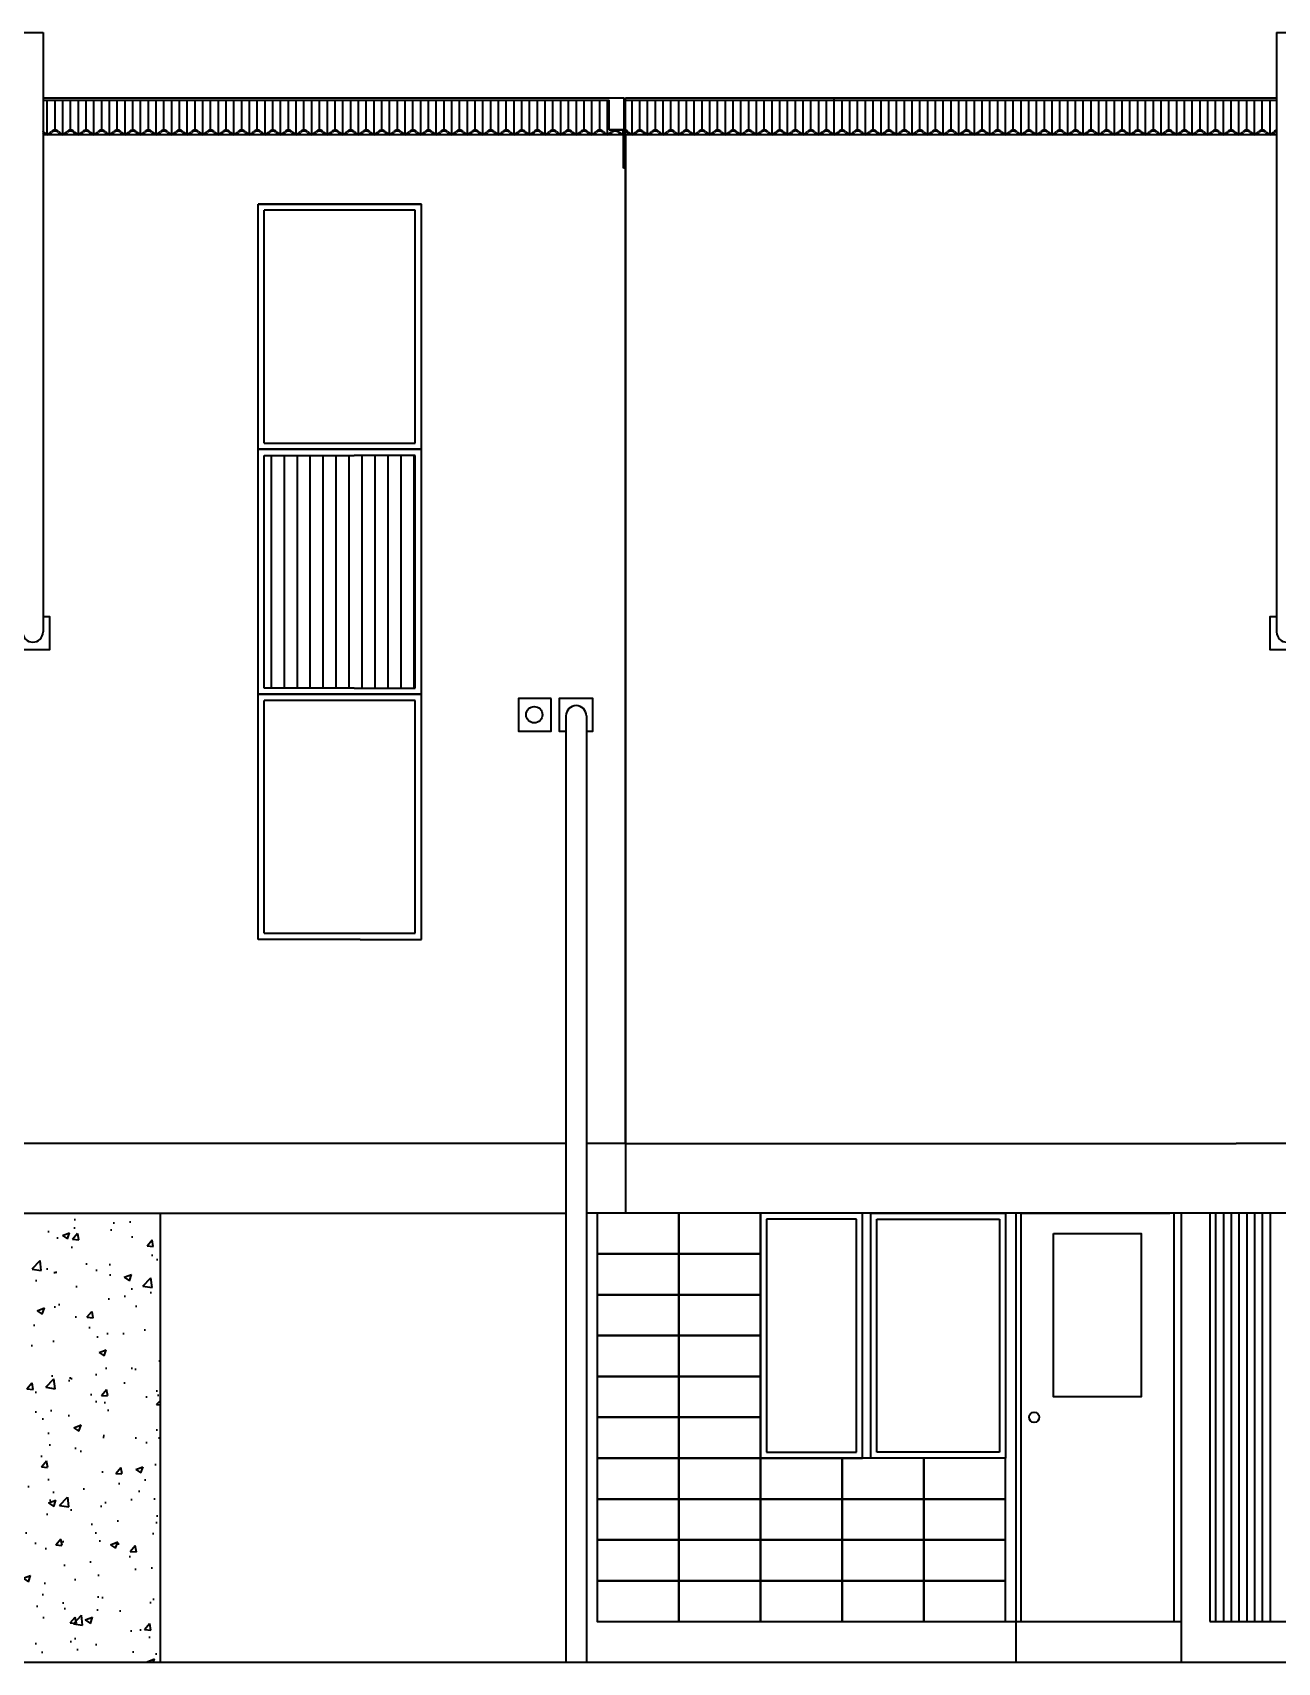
# Model space of a CAD drawing. Header units: inches. Extents: x -12916 to -2478, y -355 to 4961.
# Drawn here: x -5040 to -4431, y -74 to 724 of the extents above; entities that cross this region are included whole.
import ezdxf

# ---------------------------------------------------------------- set-up
doc = ezdxf.new("R2010")
doc.units = ezdxf.units.IN
doc.header["$MEASUREMENT"] = 0
doc.layers.add('A-ELEV-MBE1', color=7, linetype='Continuous', lineweight=35)

msp = doc.modelspace()

# ---------------------------------------------------------------- hatches: boundary and pattern name
at = {"layer": 'A-ELEV-MBE1'}
h = msp.add_hatch(dxfattribs=at)
h.set_pattern_fill('ANSI31', color=256, scale=2, angle=405, style=0)
h.set_pattern_definition([(90, (-6891.68, -5252.453), (-6.35, 4e-15), [])])
h.paths.add_polyline_path([(-4926.722, 402.675), (-4882.722, 402.675), (-4852.722, 402.675), (-4852.722, 516.675), (-4882.681, 516.675), (-4926.722, 516.675)])
h = msp.add_hatch(dxfattribs=at)
h.set_pattern_fill('AR-CONC', color=256, scale=0.2, angle=360, style=0)
h.set_pattern_definition([(50, (-7504.68, -5251.453), (36.43693, -3.18782), [3.81, -41.91]), (355, (-7504.68, -5251.453), (-7.04857, 38.21133), [3.048, -33.528]), (100.451, (-7501.643, -5251.72), (29.3885, 35.02334), [3.238, -35.618]), (46.1842, (-7504.68, -5241.293), (54.2158, -8.40847), [5.715, -62.865]), (96.6356, (-7500.16, -5241.994), (47.48085, 49.4851), [4.857, -53.427]), (351.184, (-7504.68, -5241.293), (47.4809, 49.485), [4.572, -50.292]), (21, (-7499.6, -5243.833), (30.32298, -20.4531), [3.81, -41.91]), (326, (-7499.6, -5243.833), (12.3604, 36.8376), [3.048, -33.528]), (71.4514, (-7497.073, -5245.537), (42.6833, 16.38457), [3.238, -35.618]), (37.5, (-7504.68, -5251.453), (0.61772, 16.911008), [0, -33.1216, 0, -34.036, 0, -33.655]), (7.5, (-7504.68, -5251.453), (13.36393, 20.036115), [0, -19.4056, 0, -32.3596, 0, -12.827]), (327.5, (-7516.008, -5251.453), (27.11812, -1.14575), [0, -12.7, 0, -39.624, 0, -52.578]), (317.5, (-7521.088, -5251.453), (29.62584, 5.0853), [0, -16.51, 0, -26.3144, 0, -37.338])])
h.paths.add_polyline_path([(-5077.722, -74.325), (-4977.722, -74.325), (-4977.722, 145.675), (-5072.722, 145.675), (-5077.722, 145.675)])

# ---------------------------------------------------------------- linework, layer by layer
for p, q in [((-5044.986, 723.675), (-5034.986, 723.675)), ((-5034.986, 723.675), (-5034.986, 430.207)), ((-4430.986, 723.675), (-4420.986, 723.675)), ((-4430.986, 723.675), (-4430.986, 430.207)), ((-5034.986, 691.675), (-4757.823, 691.675)), ((-5034.986, 690.618), (-4757.823, 690.618)), ((-5032.951, 674.175), (-5032.95, 690.618)), ((-5029.14, 675.984), (-5029.141, 690.618)), ((-5025.331, 674.176), (-5025.331, 690.618)), ((-5021.52, 675.985), (-5021.521, 690.618)), ((-5017.711, 674.175), (-5017.71, 690.618)), ((-5013.9, 675.984), (-5013.901, 690.618)), ((-5010.091, 674.176), (-5010.091, 690.618)), ((-5006.28, 675.985), (-5006.281, 690.618)), ((-5002.471, 674.175), (-5002.47, 690.618)), ((-4998.66, 675.984), (-4998.661, 690.618)), ((-4994.851, 674.167), (-4994.851, 690.618)), ((-4991.04, 675.976), (-4991.041, 690.618)), ((-4987.231, 674.166), (-4987.23, 690.618)), ((-4983.42, 675.975), (-4983.421, 690.618)), ((-4979.611, 674.175), (-4979.61, 690.618)), ((-4975.8, 675.984), (-4975.801, 690.618)), ((-4971.991, 674.167), (-4971.991, 690.618)), ((-4968.18, 675.976), (-4968.181, 690.618)), ((-4964.371, 674.175), (-4964.371, 690.618)), ((-4964.371, 674.166), (-4964.37, 687.635)), ((-4960.561, 675.984), (-4960.561, 690.618)), ((-4960.56, 675.975), (-4960.561, 688.888)), ((-4956.751, 674.174), (-4956.752, 688.888)), ((-4956.751, 674.166), (-4956.75, 690.618)), ((-4952.941, 675.983), (-4952.941, 690.618)), ((-4949.131, 674.173), (-4949.131, 690.618)), ((-4945.321, 675.982), (-4945.321, 690.618)), ((-4941.511, 674.174), (-4941.512, 690.618)), ((-4937.701, 675.983), (-4937.701, 690.618)), ((-4933.891, 674.173), (-4933.891, 690.618)), ((-4930.081, 675.982), (-4930.081, 690.618)), ((-4926.271, 674.18), (-4926.272, 690.618)), ((-4922.461, 675.979), (-4922.461, 690.618)), ((-4918.651, 674.179), (-4918.651, 690.618)), ((-4914.841, 675.978), (-4914.841, 690.618)), ((-4911.031, 674.18), (-4911.032, 690.618)), ((-4907.221, 675.979), (-4907.221, 690.618)), ((-4903.411, 674.179), (-4903.411, 690.618)), ((-4899.601, 675.978), (-4899.601, 690.618)), ((-4895.791, 674.171), (-4895.792, 690.618)), ((-4891.981, 675.971), (-4891.981, 690.618)), ((-4888.171, 674.17), (-4888.171, 690.618)), ((-4884.361, 675.97), (-4884.361, 690.618)), ((-4880.551, 674.179), (-4880.551, 690.618)), ((-4876.741, 675.978), (-4876.741, 690.618)), ((-4872.931, 674.171), (-4872.932, 690.618)), ((-4869.121, 675.971), (-4869.121, 690.618)), ((-4865.311, 674.17), (-4865.311, 690.618)), ((-4861.501, 675.97), (-4861.501, 690.618)), ((-4857.692, 674.179), (-4857.692, 687.642)), ((-4857.691, 674.17), (-4857.691, 690.618)), ((-4853.882, 675.978), (-4853.882, 690.618)), ((-4850.072, 674.178), (-4850.072, 690.618)), ((-4846.262, 675.977), (-4846.262, 690.618)), ((-4842.452, 674.177), (-4842.452, 690.618)), ((-4838.642, 675.976), (-4838.642, 690.618)), ((-4834.832, 674.178), (-4834.832, 690.618)), ((-4831.022, 675.977), (-4831.022, 690.618)), ((-4827.212, 674.177), (-4827.212, 690.618)), ((-4823.402, 675.976), (-4823.402, 690.618)), ((-4819.592, 674.178), (-4819.592, 690.618)), ((-4815.782, 675.978), (-4815.782, 690.618)), ((-4811.972, 674.177), (-4811.972, 690.618)), ((-4808.162, 675.976), (-4808.162, 690.618)), ((-4804.352, 674.178), (-4804.352, 690.618)), ((-4800.542, 675.978), (-4800.542, 690.618)), ((-4796.732, 674.177), (-4796.732, 690.618)), ((-4792.922, 675.977), (-4792.922, 690.618)), ((-4789.112, 674.17), (-4789.112, 690.618)), ((-4785.302, 675.969), (-4785.302, 690.618)), ((-4781.492, 674.169), (-4781.492, 690.618)), ((-4777.682, 675.968), (-4777.682, 690.618)), ((-4773.872, 674.177), (-4773.872, 690.618)), ((-4770.062, 675.977), (-4770.062, 690.618)), ((-4766.252, 674.17), (-4766.252, 690.618)), ((-4762.442, 675.969), (-4762.442, 690.618)), ((-4758.632, 674.17), (-4758.632, 690.618)), ((-4757.823, 691.675), (-4750.472, 691.675)), ((-4757.823, 675.986), (-4757.823, 690.618)), ((-4750.472, 657.236), (-4750.472, 691.675)), ((-4749.722, 691.69), (-4647.55, 691.69)), ((-4749.722, 179.675), (-4749.722, 691.69)), ((-4749.722, 690.633), (-4655.17, 690.633)), ((-4746.609, 674.195), (-4746.609, 690.633)), ((-4742.799, 675.994), (-4742.799, 690.633)), ((-4738.989, 674.194), (-4738.989, 690.633)), ((-4735.179, 675.993), (-4735.179, 690.633)), ((-4731.369, 674.186), (-4731.369, 690.633)), ((-4727.559, 675.986), (-4727.559, 690.633)), ((-4723.749, 674.185), (-4723.749, 690.633)), ((-4719.939, 675.985), (-4719.939, 690.633)), ((-4716.129, 674.194), (-4716.129, 690.633)), ((-4712.319, 675.993), (-4712.319, 690.633)), ((-4708.509, 674.186), (-4708.509, 690.633)), ((-4704.699, 675.986), (-4704.699, 690.633)), ((-4700.889, 674.185), (-4700.889, 690.633)), ((-4697.079, 675.985), (-4697.079, 690.633)), ((-4693.27, 674.194), (-4693.27, 687.658)), ((-4693.269, 674.185), (-4693.269, 690.633)), ((-4689.46, 675.994), (-4689.46, 690.633)), ((-4685.65, 674.193), (-4685.65, 690.633)), ((-4681.84, 675.993), (-4681.84, 690.633)), ((-4678.03, 674.192), (-4678.03, 690.633)), ((-4674.22, 675.992), (-4674.22, 690.633)), ((-4670.41, 674.193), (-4670.41, 690.633)), ((-4666.6, 675.993), (-4666.6, 690.633)), ((-4664.825, 691.685), (-4430.986, 691.685)), ((-4664.825, 690.628), (-4430.986, 690.628)), ((-4662.79, 674.192), (-4662.79, 690.633)), ((-4658.98, 675.992), (-4658.98, 690.633)), ((-4655.17, 690.633), (-4647.55, 690.633)), ((-4655.17, 674.193), (-4655.17, 690.633)), ((-4651.36, 675.993), (-4651.36, 690.633)), ((-4647.55, 673.69), (-4647.55, 691.69)), ((-4647.55, 674.185), (-4647.549, 690.628)), ((-4643.739, 675.994), (-4643.739, 690.628)), ((-4639.93, 674.186), (-4639.93, 690.628)), ((-4636.119, 675.995), (-4636.119, 690.628)), ((-4632.31, 674.185), (-4632.309, 690.628)), ((-4628.499, 675.994), (-4628.499, 690.628)), ((-4624.69, 674.177), (-4624.69, 690.628)), ((-4620.879, 675.987), (-4620.879, 690.628)), ((-4617.07, 674.176), (-4617.069, 690.628)), ((-4613.259, 675.986), (-4613.259, 690.628)), ((-4609.45, 674.185), (-4609.449, 690.628)), ((-4605.639, 675.994), (-4605.639, 690.628)), ((-4601.83, 674.178), (-4601.83, 690.628)), ((-4598.019, 675.987), (-4598.019, 690.628)), ((-4594.21, 674.185), (-4594.21, 690.628)), ((-4594.21, 674.176), (-4594.209, 687.645)), ((-4590.4, 675.995), (-4590.4, 690.628)), ((-4590.399, 675.986), (-4590.399, 688.898)), ((-4586.59, 674.176), (-4586.589, 690.628)), ((-4586.59, 674.184), (-4586.59, 688.898)), ((-4582.78, 675.994), (-4582.78, 690.628)), ((-4578.97, 674.183), (-4578.97, 690.628)), ((-4575.16, 675.992), (-4575.16, 690.628)), ((-4571.35, 674.184), (-4571.35, 690.628)), ((-4567.54, 675.994), (-4567.54, 690.628)), ((-4563.73, 674.183), (-4563.73, 690.628)), ((-4559.92, 675.993), (-4559.92, 690.628)), ((-4556.11, 674.19), (-4556.11, 690.628)), ((-4552.3, 675.989), (-4552.3, 690.628)), ((-4548.49, 674.189), (-4548.49, 690.628)), ((-4544.68, 675.988), (-4544.68, 690.628)), ((-4540.87, 674.19), (-4540.87, 690.628)), ((-4537.06, 675.989), (-4537.06, 690.628)), ((-4533.25, 674.189), (-4533.25, 690.628)), ((-4529.44, 675.988), (-4529.44, 690.628)), ((-4525.63, 674.181), (-4525.63, 690.628)), ((-4521.82, 675.981), (-4521.82, 690.628)), ((-4518.01, 674.18), (-4518.01, 690.628)), ((-4514.2, 675.98), (-4514.2, 690.628)), ((-4510.39, 674.189), (-4510.39, 690.628)), ((-4506.58, 675.988), (-4506.58, 690.628)), ((-4502.77, 674.181), (-4502.77, 690.628)), ((-4498.96, 675.981), (-4498.96, 690.628)), ((-4495.15, 674.18), (-4495.15, 690.628)), ((-4491.34, 675.98), (-4491.34, 690.628)), ((-4487.531, 674.189), (-4487.531, 687.653)), ((-4487.53, 674.18), (-4487.53, 690.628)), ((-4483.721, 675.989), (-4483.721, 690.628)), ((-4479.911, 674.188), (-4479.911, 690.628)), ((-4476.101, 675.988), (-4476.101, 690.628)), ((-4472.291, 674.187), (-4472.291, 690.628)), ((-4468.481, 675.987), (-4468.481, 690.628)), ((-4464.671, 674.188), (-4464.671, 690.628)), ((-4460.861, 675.988), (-4460.861, 690.628)), ((-4457.051, 674.187), (-4457.051, 690.628)), ((-4453.241, 675.987), (-4453.241, 690.628)), ((-4449.431, 674.188), (-4449.431, 690.628)), ((-4445.621, 675.988), (-4445.621, 690.628)), ((-4441.811, 673.687), (-4441.811, 690.628)), ((-4438, 675.985), (-4438.001, 690.628)), ((-4434.191, 674.174), (-4434.19, 690.628)), ((-4749.722, 673.675), (-5034.986, 673.675)), ((-4749.722, 673.675), (-5034.986, 673.675)), ((-4750.722, 673.675), (-5034.986, 673.675)), ((-4750.722, 673.675), (-5034.986, 673.675)), ((-4757.823, 676.236), (-4750.472, 676.236)), ((-4757.823, 675.986), (-4750.722, 675.986)), ((-4751.012, 674.173), (-4751.012, 675.986)), ((-4750.722, 657.236), (-4750.722, 675.986)), ((-4647.55, 673.69), (-4749.722, 673.69)), ((-4647.55, 673.69), (-4749.722, 673.69)), ((-4647.55, 673.69), (-4749.722, 673.69)), ((-4749.722, 673.675), (-4749.722, 179.675)), ((-4441.811, 673.685), (-4664.825, 673.685)), ((-4441.811, 673.685), (-4664.825, 673.685)), ((-4441.811, 673.685), (-4664.825, 673.685)), ((-4441.811, 673.685), (-4664.825, 673.685)), ((-4596.115, 675.095), (-4596.502, 674.778)), ((-4584.685, 675.082), (-4584.298, 674.764)), ((-4430.986, 673.675), (-4450.722, 673.675)), ((-4430.986, 673.675), (-4450.722, 673.675)), ((-4430.986, 673.675), (-4450.722, 673.675)), ((-4430.986, 673.675), (-4450.722, 673.675)), ((-4750.472, 657.236), (-4750.722, 657.236)), ((-4929.722, 519.675), (-4929.722, 639.675)), ((-4879.722, 639.675), (-4929.722, 639.675)), ((-4929.722, 639.675), (-4879.722, 639.675)), ((-4879.722, 639.675), (-4849.722, 639.675)), ((-4849.722, 639.675), (-4879.722, 639.675)), ((-4849.722, 519.675), (-4849.722, 639.675)), ((-4852.722, 636.675), (-4926.722, 636.675)), ((-4926.722, 522.675), (-4926.722, 636.675)), ((-4852.722, 522.675), (-4852.722, 636.675)), ((-4929.722, 516.611), (-4929.722, 619.675)), ((-4879.722, 519.675), (-4929.722, 519.675)), ((-4879.722, 519.675), (-4929.722, 519.675)), ((-4929.681, 519.675), (-4879.681, 519.675)), ((-4926.722, 522.675), (-4852.722, 522.675)), ((-4926.722, 522.675), (-4852.722, 522.675)), ((-4879.722, 519.675), (-4849.722, 519.675)), ((-4879.722, 519.675), (-4849.722, 519.675)), ((-4849.722, 519.675), (-4879.681, 519.675)), ((-4849.722, 394.675), (-4849.722, 519.675)), ((-4929.722, 394.675), (-4929.722, 516.611)), ((-4926.722, 402.675), (-4926.722, 516.675)), ((-4926.722, 516.675), (-4882.681, 516.675)), ((-4852.722, 516.675), (-4882.681, 516.675)), ((-4852.722, 402.675), (-4852.722, 516.675)), ((-4929.722, 399.675), (-4879.722, 399.675)), ((-4879.722, 399.675), (-4929.722, 399.675)), ((-4882.722, 402.675), (-4926.722, 402.675)), ((-4882.722, 402.675), (-4852.722, 402.675)), ((-4849.722, 399.675), (-4879.722, 399.675)), ((-4879.722, 399.675), (-4849.722, 399.675)), ((-4929.722, 279.675), (-4929.722, 394.675)), ((-4926.722, 282.675), (-4926.722, 396.675)), ((-4852.722, 396.675), (-4926.722, 396.675)), ((-4852.722, 282.675), (-4852.722, 396.675)), ((-4849.722, 279.675), (-4849.722, 394.675)), ((-4778.957, 389.143), (-4778.957, -74.325)), ((-4768.957, 389.143), (-4768.957, -74.325)), ((-4879.722, 279.675), (-4929.722, 279.675)), ((-4926.722, 282.675), (-4852.722, 282.675)), ((-4879.722, 279.675), (-4849.722, 279.675)), ((-4749.722, 179.675), (-4749.722, 145.675)), ((-4749.722, 179.675), (-4450.722, 179.675)), ((-4977.722, 145.675), (-4977.722, -74.325)), ((-4977.722, 145.675), (-4778.957, 145.675)), ((-4473.722, 145.675), (-4768.957, 145.675)), ((-4763.722, 145.675), (-4763.722, -54.325)), ((-4683.722, 145.675), (-4683.722, 25.675)), ((-4633.722, 145.675), (-4683.722, 145.675)), ((-4633.722, 25.675), (-4633.722, 145.675)), ((-4629.722, 25.675), (-4629.722, 145.675)), ((-4629.722, 145.675), (-4563.722, 145.675)), ((-4563.722, 145.675), (-4563.722, 25.675)), ((-4558.722, 145.675), (-4558.722, -74.325)), ((-4556.222, 145.675), (-4556.222, -54.325)), ((-4555.622, 145.675), (-4483.222, 145.675)), ((-4481.222, -54.325), (-4481.222, 145.675)), ((-4477.722, 145.675), (-4477.722, -54.325)), ((-4477.722, 145.675), (-4477.722, -74.325)), ((-4192.957, 145.675), (-4476.722, 145.675)), ((-4164.957, 145.675), (-4476.722, 145.675)), ((-4463.722, 145.675), (-4463.722, -54.325)), ((-4460.68, -54.325), (-4460.68, 145.675)), ((-4456.87, -54.325), (-4456.87, 145.675)), ((-4453.06, -54.325), (-4453.06, 145.675)), ((-4449.249, -54.325), (-4449.249, 145.675)), ((-4445.439, -54.325), (-4445.439, 145.675)), ((-4441.629, -54.325), (-4441.629, 145.675)), ((-4437.819, -54.325), (-4437.819, 145.675)), ((-4434.008, -54.325), (-4434.008, 145.675)), ((-4680.722, 142.675), (-4680.722, 28.675)), ((-4636.722, 142.675), (-4680.722, 142.675)), ((-4636.722, 28.675), (-4636.722, 142.675)), ((-4626.722, 28.675), (-4626.722, 142.675)), ((-4626.722, 142.675), (-4566.722, 142.675)), ((-4566.722, 142.675), (-4566.722, 28.675)), ((-4683.722, 25.675), (-4633.722, 25.675)), ((-4680.722, 28.675), (-4636.722, 28.675)), ((-4624.722, 25.675), (-4633.722, 25.675)), ((-4563.722, 25.675), (-4629.722, 25.675)), ((-4566.722, 28.675), (-4626.722, 28.675)), ((-4763.722, -54.325), (-4477.722, -54.325)), ((-4557.622, -54.325), (-4482.622, -54.325)), ((-4463.722, -54.325), (-4263.722, -54.325)), ((-3672.576, -74.325), (-6340.031, -74.325)), ((-3672.576, -74.325), (-6340.031, -74.325))]:
    msp.add_line(p, q, dxfattribs=at)
for points in [[(-5044.986, 437.675), (-5048.222, 437.675), (-5048.222, 421.675), (-5031.722, 421.675), (-5031.722, 437.675), (-5034.986, 437.675)], [(-4430.986, 437.675), (-4434.222, 437.675), (-4434.222, 421.675), (-4417.722, 421.675), (-4417.722, 437.675), (-4420.986, 437.675)], [(-4768.957, 381.675), (-4765.722, 381.675), (-4765.722, 397.675), (-4782.222, 397.675), (-4782.222, 381.675), (-4778.957, 381.675)], [(-4778.957, 179.675), (-5064.722, 179.675)], [(-4749.722, 179.675), (-4768.957, 179.675)], [(-4164.957, 179.675), (-4450.722, 179.675)], [(-5077.722, 145.675), (-4977.722, 145.675)]]:
    msp.add_lwpolyline(points, dxfattribs=at)
for points in [[(-4786.222, 397.675), (-4802.222, 397.675), (-4802.222, 381.675), (-4786.222, 381.675)], [(-4723.722, 145.675), (-4763.722, 145.675), (-4763.722, 125.675), (-4723.722, 125.675)], [(-4683.722, 145.675), (-4723.722, 145.675), (-4723.722, 125.675), (-4683.722, 125.675)], [(-4540.222, 135.675), (-4497.222, 135.675), (-4497.222, 55.675), (-4540.222, 55.675)], [(-4723.722, 125.675), (-4763.722, 125.675), (-4763.722, 105.675), (-4723.722, 105.675)], [(-4683.722, 125.675), (-4723.722, 125.675), (-4723.722, 105.675), (-4683.722, 105.675)], [(-4723.722, 105.675), (-4763.722, 105.675), (-4763.722, 85.675), (-4723.722, 85.675)], [(-4683.722, 105.675), (-4723.722, 105.675), (-4723.722, 85.675), (-4683.722, 85.675)], [(-4723.722, 85.675), (-4763.722, 85.675), (-4763.722, 65.675), (-4723.722, 65.675)], [(-4683.722, 85.675), (-4723.722, 85.675), (-4723.722, 65.675), (-4683.722, 65.675)], [(-4723.722, 65.675), (-4763.722, 65.675), (-4763.722, 45.675), (-4723.722, 45.675)], [(-4683.722, 65.675), (-4723.722, 65.675), (-4723.722, 45.675), (-4683.722, 45.675)], [(-4723.722, 45.675), (-4763.722, 45.675), (-4763.722, 25.675), (-4723.722, 25.675)], [(-4683.722, 45.675), (-4723.722, 45.675), (-4723.722, 25.675), (-4683.722, 25.675)], [(-4723.722, 25.675), (-4763.722, 25.675), (-4763.722, 5.675), (-4723.722, 5.675)], [(-4683.722, 25.675), (-4723.722, 25.675), (-4723.722, 5.675), (-4683.722, 5.675)], [(-4643.722, 25.675), (-4683.722, 25.675), (-4683.722, 5.675), (-4643.722, 5.675)], [(-4603.722, 25.675), (-4643.722, 25.675), (-4643.722, 5.675), (-4603.722, 5.675)], [(-4563.722, 25.675), (-4603.722, 25.675), (-4603.722, 5.675), (-4563.722, 5.675)], [(-4723.722, 5.675), (-4763.722, 5.675), (-4763.722, -14.325), (-4723.722, -14.325)], [(-4683.722, 5.675), (-4723.722, 5.675), (-4723.722, -14.325), (-4683.722, -14.325)], [(-4643.722, 5.675), (-4683.722, 5.675), (-4683.722, -14.325), (-4643.722, -14.325)], [(-4603.722, 5.675), (-4643.722, 5.675), (-4643.722, -14.325), (-4603.722, -14.325)], [(-4563.722, 5.675), (-4603.722, 5.675), (-4603.722, -14.325), (-4563.722, -14.325)], [(-4723.722, -14.325), (-4763.722, -14.325), (-4763.722, -34.325), (-4723.722, -34.325)], [(-4683.722, -14.325), (-4723.722, -14.325), (-4723.722, -34.325), (-4683.722, -34.325)], [(-4643.722, -14.325), (-4683.722, -14.325), (-4683.722, -34.325), (-4643.722, -34.325)], [(-4603.722, -14.325), (-4643.722, -14.325), (-4643.722, -34.325), (-4603.722, -34.325)], [(-4563.722, -14.325), (-4603.722, -14.325), (-4603.722, -34.325), (-4563.722, -34.325)], [(-4723.722, -34.325), (-4763.722, -34.325), (-4763.722, -54.325), (-4723.722, -54.325)], [(-4683.722, -34.325), (-4723.722, -34.325), (-4723.722, -54.325), (-4683.722, -54.325)], [(-4643.722, -34.325), (-4683.722, -34.325), (-4683.722, -54.325), (-4643.722, -54.325)], [(-4603.722, -34.325), (-4643.722, -34.325), (-4643.722, -54.325), (-4603.722, -54.325)], [(-4563.722, -34.325), (-4603.722, -34.325), (-4603.722, -54.325), (-4563.722, -54.325)]]:
    msp.add_lwpolyline(points, close=True, dxfattribs=at)
msp.add_circle((-4794.472, 389.675), 4, dxfattribs=at)
at = {"layer": 'A-ELEV-MBE1', "ltscale": 0.8}
msp.add_circle((-4549.722, 45.675), 2.5, dxfattribs=at)
at = {"layer": 'A-ELEV-MBE1'}
for centre, radius, start, end in [((-5032.95, 676.648), 2.966, 219.416193, 320.568066), ((-5036.761, 673.516), 2.466, 39.416193, 43.987588), ((-5032.95, 676.648), 2.466, 219.416193, 320.568066), ((-5029.141, 673.515), 2.466, 39.416193, 140.568066), ((-5029.141, 673.515), 1.966, 39.416193, 140.568066), ((-5025.33, 676.647), 2.966, 219.416193, 320.568066), ((-5025.33, 676.647), 2.466, 219.416193, 320.568066), ((-5021.521, 673.514), 2.466, 39.416193, 140.568066), ((-5021.521, 673.514), 1.966, 39.416193, 140.568066), ((-5017.71, 676.646), 2.966, 219.416193, 320.568066), ((-5017.71, 676.646), 2.466, 219.416193, 320.568066), ((-5013.901, 673.513), 2.466, 39.416193, 140.568066), ((-5013.901, 673.513), 1.966, 39.416193, 140.568066), ((-5010.09, 676.645), 2.966, 219.416193, 320.568066), ((-5010.09, 676.645), 2.466, 219.416193, 320.568066), ((-5006.281, 673.512), 2.466, 39.416193, 140.568066), ((-5006.281, 673.512), 1.966, 39.416193, 140.568066), ((-5002.47, 676.644), 2.966, 219.416193, 320.568066), ((-5002.47, 676.644), 2.466, 219.416193, 320.568066), ((-4998.661, 673.511), 2.466, 39.416193, 140.568066), ((-4998.661, 673.511), 1.966, 39.416193, 140.568066), ((-4994.85, 676.643), 2.966, 219.416193, 320.568066), ((-4994.85, 676.643), 2.466, 219.416193, 320.568066), ((-4991.041, 673.51), 2.466, 39.416193, 140.568066), ((-4991.041, 673.51), 1.966, 39.416193, 140.568066), ((-4987.23, 676.642), 2.966, 219.416193, 320.568066), ((-4987.23, 676.642), 2.466, 219.416193, 320.568066), ((-4983.421, 673.509), 2.466, 39.416193, 140.568066), ((-4983.421, 673.509), 1.966, 39.416193, 140.568066), ((-4979.61, 676.641), 2.966, 219.416193, 320.568066), ((-4979.61, 676.641), 2.466, 219.416193, 320.568066), ((-4975.801, 673.508), 2.466, 39.416193, 140.568066), ((-4975.801, 673.508), 1.966, 39.416193, 140.568066), ((-4971.99, 676.64), 2.966, 219.416193, 320.568066), ((-4971.99, 676.64), 2.466, 219.416193, 320.568066), ((-4968.181, 673.507), 2.466, 39.416193, 140.568066), ((-4968.181, 673.507), 1.966, 39.416193, 140.568066), ((-4964.371, 676.651), 2.966, 219.416193, 320.568066), ((-4964.37, 676.639), 2.966, 219.416193, 320.568066), ((-4964.371, 676.651), 2.466, 219.416193, 320.568066), ((-4964.37, 676.639), 2.466, 219.416193, 320.568066), ((-4960.562, 673.518), 2.466, 39.416193, 140.568066), ((-4960.561, 673.506), 2.466, 39.416193, 140.568066), ((-4960.562, 673.518), 1.966, 39.416193, 140.568066), ((-4960.561, 673.506), 1.966, 39.416193, 140.568066), ((-4956.751, 676.65), 2.966, 219.416193, 320.568066), ((-4956.75, 676.638), 2.966, 219.416193, 320.568066), ((-4956.751, 676.65), 2.466, 219.416193, 320.568066), ((-4956.75, 676.638), 2.466, 219.416193, 320.568066), ((-4952.942, 673.517), 2.466, 39.416193, 140.568066), ((-4952.942, 673.517), 1.966, 39.416193, 140.568066), ((-4949.131, 676.649), 2.966, 219.416193, 320.568066), ((-4949.131, 676.649), 2.466, 219.416193, 320.568066), ((-4945.322, 673.516), 2.466, 39.416193, 140.568066), ((-4945.322, 673.516), 1.966, 39.416193, 140.568066), ((-4941.511, 676.648), 2.966, 219.416193, 320.568066), ((-4941.511, 676.648), 2.466, 219.416193, 320.568066), ((-4937.702, 673.515), 2.466, 39.416193, 140.568066), ((-4937.702, 673.515), 1.966, 39.416193, 140.568066), ((-4933.891, 676.647), 2.966, 219.416193, 320.568066), ((-4933.891, 676.647), 2.466, 219.416193, 320.568066), ((-4930.082, 673.514), 2.466, 39.416193, 140.568066), ((-4930.082, 673.514), 1.966, 39.416193, 140.568066), ((-4926.271, 676.646), 2.966, 219.416193, 320.568066), ((-4926.271, 676.646), 2.466, 219.416193, 320.568066), ((-4922.462, 673.513), 2.466, 39.416193, 140.568066), ((-4922.462, 673.513), 1.966, 39.416193, 140.568066), ((-4918.651, 676.645), 2.966, 219.416193, 320.568066), ((-4918.651, 676.645), 2.466, 219.416193, 320.568066), ((-4914.842, 673.512), 2.466, 39.416193, 140.568066), ((-4914.842, 673.512), 1.966, 39.416193, 140.568066), ((-4911.031, 676.644), 2.966, 219.416193, 320.568066), ((-4911.031, 676.644), 2.466, 219.416193, 320.568066), ((-4907.222, 673.511), 2.466, 39.416193, 140.568066), ((-4907.222, 673.511), 1.966, 39.416193, 140.568066), ((-4903.411, 676.643), 2.966, 219.416193, 320.568066), ((-4903.411, 676.643), 2.466, 219.416193, 320.568066), ((-4899.602, 673.51), 2.466, 39.416193, 140.568066), ((-4899.602, 673.51), 1.966, 39.416193, 140.568066), ((-4895.791, 676.642), 2.966, 219.416193, 320.568066), ((-4895.791, 676.642), 2.466, 219.416193, 320.568066), ((-4891.982, 673.509), 2.466, 39.416193, 140.568066), ((-4891.982, 673.509), 1.966, 39.416193, 140.568066), ((-4888.171, 676.64), 2.966, 219.416193, 320.568066), ((-4888.171, 676.64), 2.466, 219.416193, 320.568066), ((-4884.362, 673.508), 2.466, 39.416193, 140.568066), ((-4884.362, 673.508), 1.966, 39.416193, 140.568066), ((-4880.551, 676.639), 2.966, 219.416193, 320.568066), ((-4880.551, 676.639), 2.466, 219.416193, 320.568066), ((-4876.742, 673.507), 2.466, 39.416193, 140.568066), ((-4876.742, 673.507), 1.966, 39.416193, 140.568066), ((-4872.931, 676.638), 2.966, 219.416193, 320.568066), ((-4872.931, 676.638), 2.466, 219.416193, 320.568066), ((-4869.122, 673.506), 2.466, 39.416193, 140.568066), ((-4869.122, 673.506), 1.966, 39.416193, 140.568066), ((-4865.311, 676.637), 2.966, 219.416193, 320.568066), ((-4865.311, 676.637), 2.466, 219.416193, 320.568066), ((-4861.502, 673.505), 2.466, 39.416193, 140.568066), ((-4861.502, 673.505), 1.966, 39.416193, 140.568066), ((-4857.692, 676.649), 2.966, 219.416193, 320.568066), ((-4857.691, 676.636), 2.966, 219.416193, 320.568066), ((-4857.692, 676.649), 2.466, 219.416193, 320.568066), ((-4857.691, 676.636), 2.466, 219.416193, 320.568066), ((-4853.882, 673.517), 2.466, 39.416193, 140.568066), ((-4853.882, 673.517), 1.966, 39.416193, 140.568066), ((-4850.072, 676.648), 2.966, 219.416193, 320.568066), ((-4850.072, 676.648), 2.466, 219.416193, 320.568066), ((-4846.262, 673.516), 2.466, 39.416193, 140.568066), ((-4846.262, 673.516), 1.966, 39.416193, 140.568066), ((-4842.452, 676.647), 2.966, 219.416193, 320.568066), ((-4842.452, 676.647), 2.466, 219.416193, 320.568066), ((-4838.642, 673.515), 2.466, 39.416193, 140.568066), ((-4838.642, 673.515), 1.966, 39.416193, 140.568066), ((-4834.832, 676.646), 2.966, 219.416193, 320.568066), ((-4834.832, 676.646), 2.466, 219.416193, 320.568066), ((-4831.022, 673.513), 2.466, 39.416193, 140.568066), ((-4831.022, 673.513), 1.966, 39.416193, 140.568066), ((-4827.212, 676.645), 2.966, 219.416193, 320.568066), ((-4827.212, 676.645), 2.466, 219.416193, 320.568066), ((-4823.402, 673.512), 2.466, 39.416193, 140.568066), ((-4823.402, 673.512), 1.966, 39.416193, 140.568066), ((-4819.592, 676.644), 2.966, 219.416193, 320.568066), ((-4819.592, 676.644), 2.466, 219.416193, 320.568066), ((-4815.782, 673.511), 2.466, 39.416193, 140.568066), ((-4815.782, 673.511), 1.966, 39.416193, 140.568066), ((-4811.972, 676.643), 2.966, 219.416193, 320.568066), ((-4811.972, 676.643), 2.466, 219.416193, 320.568066), ((-4808.162, 673.51), 2.466, 39.416193, 140.568066), ((-4808.162, 673.51), 1.966, 39.416193, 140.568066), ((-4804.352, 676.642), 2.966, 219.416193, 320.568066), ((-4804.352, 676.642), 2.466, 219.416193, 320.568066), ((-4800.542, 673.509), 2.466, 39.416193, 140.568066), ((-4800.542, 673.509), 1.966, 39.416193, 140.568066), ((-4796.732, 676.641), 2.966, 219.416193, 320.568066), ((-4796.732, 676.641), 2.466, 219.416193, 320.568066), ((-4792.922, 673.508), 2.466, 39.416193, 140.568066), ((-4792.922, 673.508), 1.966, 39.416193, 140.568066), ((-4789.112, 676.64), 2.966, 219.416193, 320.568066), ((-4789.112, 676.64), 2.466, 219.416193, 320.568066), ((-4785.302, 673.507), 2.466, 39.416193, 140.568066), ((-4785.302, 673.507), 1.966, 39.416193, 140.568066), ((-4781.492, 676.639), 2.966, 219.416193, 320.568066), ((-4781.492, 676.639), 2.466, 219.416193, 320.568066), ((-4777.682, 673.506), 2.466, 39.416193, 140.568066), ((-4777.682, 673.506), 1.966, 39.416193, 140.568066), ((-4773.872, 676.638), 2.966, 219.416193, 320.568066), ((-4773.872, 676.638), 2.466, 219.416193, 320.568066), ((-4770.062, 673.505), 2.466, 39.416193, 140.568066), ((-4770.062, 673.505), 1.966, 39.416193, 140.568066), ((-4766.252, 676.637), 2.966, 219.416193, 320.568066), ((-4766.252, 676.637), 2.466, 219.416193, 320.568066), ((-4762.442, 673.504), 2.466, 39.416193, 140.568066), ((-4762.442, 673.504), 1.966, 39.416193, 140.568066), ((-4758.632, 676.636), 2.966, 219.416193, 320.568066), ((-4758.632, 676.636), 2.466, 219.416193, 320.568066), ((-4754.822, 673.503), 2.466, 39.416193, 140.568066), ((-4754.822, 673.503), 1.966, 39.416193, 140.568066), ((-4751.012, 676.635), 2.966, 219.416193, 275.611143), ((-4751.012, 676.635), 2.466, 219.416193, 276.753632), ((-4750.419, 673.527), 2.466, 39.416193, 73.571669), ((-4750.419, 673.527), 1.966, 39.416193, 69.222619), ((-4746.609, 676.659), 2.966, 219.416193, 320.568066), ((-4746.609, 676.659), 2.466, 219.416193, 320.568066), ((-4742.799, 673.526), 2.466, 39.416193, 140.568066), ((-4742.799, 673.526), 1.966, 39.416193, 140.568066), ((-4738.989, 676.658), 2.966, 219.416193, 320.568066), ((-4738.989, 676.658), 2.466, 219.416193, 320.568066), ((-4735.179, 673.525), 2.466, 39.416193, 140.568066), ((-4735.179, 673.525), 1.966, 39.416193, 140.568066), ((-4731.369, 676.657), 2.966, 219.416193, 320.568066), ((-4731.369, 676.657), 2.466, 219.416193, 320.568066), ((-4727.559, 673.524), 2.466, 39.416193, 140.568066), ((-4727.559, 673.524), 1.966, 39.416193, 140.568066), ((-4723.749, 676.656), 2.966, 219.416193, 320.568066), ((-4723.749, 676.656), 2.466, 219.416193, 320.568066), ((-4719.939, 673.523), 2.466, 39.416193, 140.568066), ((-4719.939, 673.523), 1.966, 39.416193, 140.568066), ((-4716.129, 676.655), 2.966, 219.416193, 320.568066), ((-4716.129, 676.655), 2.466, 219.416193, 320.568066), ((-4712.319, 673.522), 2.466, 39.416193, 140.568066), ((-4712.319, 673.522), 1.966, 39.416193, 140.568066), ((-4708.509, 676.654), 2.966, 219.416193, 320.568066), ((-4708.509, 676.654), 2.466, 219.416193, 320.568066), ((-4704.699, 673.521), 2.466, 39.416193, 140.568066), ((-4704.699, 673.521), 1.966, 39.416193, 140.568066), ((-4700.889, 676.653), 2.966, 219.416193, 320.568066), ((-4700.889, 676.653), 2.466, 219.416193, 320.568066), ((-4697.079, 673.52), 2.466, 39.416193, 140.568066), ((-4697.079, 673.52), 1.966, 39.416193, 140.568066), ((-4693.27, 676.665), 2.966, 219.416193, 320.568066), ((-4693.269, 676.652), 2.966, 219.416193, 320.568066), ((-4693.27, 676.665), 2.466, 219.416193, 320.568066), ((-4693.269, 676.652), 2.466, 219.416193, 320.568066), ((-4689.46, 673.532), 2.466, 39.416193, 140.568066), ((-4689.46, 673.532), 1.966, 39.416193, 140.568066), ((-4685.65, 676.664), 2.966, 219.416193, 320.568066), ((-4685.65, 676.664), 2.466, 219.416193, 320.568066), ((-4681.84, 673.531), 2.466, 39.416193, 140.568066), ((-4681.84, 673.531), 1.966, 39.416193, 140.568066), ((-4678.03, 676.663), 2.966, 219.416193, 320.568066), ((-4678.03, 676.663), 2.466, 219.416193, 320.568066), ((-4674.22, 673.53), 2.466, 39.416193, 140.568066), ((-4674.22, 673.53), 1.966, 39.416193, 140.568066), ((-4670.41, 676.662), 2.966, 219.416193, 320.568066), ((-4670.41, 676.662), 2.466, 219.416193, 320.568066), ((-4666.6, 673.529), 2.466, 39.416193, 140.568066), ((-4666.6, 673.529), 1.966, 39.416193, 140.568066), ((-4662.79, 676.661), 2.966, 219.416193, 320.568066), ((-4662.79, 676.661), 2.466, 219.416193, 320.568066), ((-4658.98, 673.528), 2.466, 39.416193, 140.568066), ((-4658.98, 673.528), 1.966, 39.416193, 140.568066), ((-4655.17, 676.659), 2.966, 219.416193, 320.568066), ((-4655.17, 676.659), 2.466, 219.416193, 320.568066), ((-4655.169, 676.657), 2.466, 238.419708, 320.568066), ((-4655.169, 676.657), 2.966, 244.188363, 320.568066), ((-4651.36, 673.525), 2.466, 39.416193, 140.568066), ((-4651.36, 673.525), 1.966, 39.416193, 140.568066), ((-4647.549, 676.656), 2.966, 219.416193, 320.568066), ((-4647.549, 676.656), 2.466, 219.416193, 320.568066), ((-4643.74, 673.524), 2.466, 39.416193, 140.568066), ((-4643.74, 673.524), 1.966, 39.416193, 140.568066), ((-4639.929, 676.655), 2.966, 219.416193, 320.568066), ((-4639.929, 676.655), 2.466, 219.416193, 320.568066), ((-4636.12, 673.523), 2.466, 39.416193, 140.568066), ((-4636.12, 673.523), 1.966, 39.416193, 140.568066), ((-4632.309, 676.654), 2.966, 219.416193, 320.568066), ((-4632.309, 676.654), 2.466, 219.416193, 320.568066), ((-4628.5, 673.521), 2.466, 39.416193, 140.568066), ((-4628.5, 673.521), 1.966, 39.416193, 140.568066), ((-4624.689, 676.653), 2.966, 219.416193, 320.568066), ((-4624.689, 676.653), 2.466, 219.416193, 320.568066), ((-4620.88, 673.52), 2.466, 39.416193, 140.568066), ((-4620.88, 673.52), 1.966, 39.416193, 140.568066), ((-4617.069, 676.652), 2.966, 219.416193, 320.568066), ((-4617.069, 676.652), 2.466, 219.416193, 320.568066), ((-4613.26, 673.519), 2.466, 39.416193, 140.568066), ((-4613.26, 673.519), 1.966, 39.416193, 140.568066), ((-4609.449, 676.651), 2.966, 219.416193, 320.568066), ((-4609.449, 676.651), 2.466, 219.416193, 320.568066), ((-4605.64, 673.518), 2.466, 39.416193, 140.568066), ((-4605.64, 673.518), 1.966, 39.416193, 140.568066), ((-4601.829, 676.65), 2.966, 219.416193, 320.568066), ((-4601.829, 676.65), 2.466, 219.416193, 320.568066), ((-4598.02, 673.517), 2.466, 39.416193, 140.568066), ((-4598.02, 673.517), 1.966, 39.416193, 140.568066), ((-4594.21, 676.661), 2.966, 219.416193, 320.568066), ((-4594.209, 676.649), 2.966, 219.416193, 320.568066), ((-4594.21, 676.661), 2.466, 219.416193, 320.568066), ((-4594.209, 676.649), 2.466, 219.416193, 320.568066), ((-4590.4, 673.528), 2.466, 39.416193, 140.568066), ((-4590.4, 673.516), 2.466, 39.416193, 140.568066), ((-4590.4, 673.528), 1.966, 39.416193, 140.568066), ((-4590.4, 673.516), 1.966, 39.416193, 140.568066), ((-4586.59, 676.66), 2.966, 219.416193, 320.568066), ((-4586.589, 676.648), 2.966, 219.416193, 320.568066), ((-4586.59, 676.66), 2.466, 219.416193, 320.568066), ((-4586.589, 676.648), 2.466, 219.416193, 320.568066), ((-4582.78, 673.527), 2.466, 39.416193, 140.568066), ((-4582.78, 673.527), 1.966, 39.416193, 140.568066), ((-4578.97, 676.659), 2.966, 219.416193, 320.568066), ((-4578.97, 676.659), 2.466, 219.416193, 320.568066), ((-4575.16, 673.526), 2.466, 39.416193, 140.568066), ((-4575.16, 673.526), 1.966, 39.416193, 140.568066), ((-4571.35, 676.658), 2.966, 219.416193, 320.568066), ((-4571.35, 676.658), 2.466, 219.416193, 320.568066), ((-4567.54, 673.525), 2.466, 39.416193, 140.568066), ((-4567.54, 673.525), 1.966, 39.416193, 140.568066), ((-4563.73, 676.657), 2.966, 219.416193, 320.568066), ((-4563.73, 676.657), 2.466, 219.416193, 320.568066), ((-4559.92, 673.524), 2.466, 39.416193, 140.568066), ((-4559.92, 673.524), 1.966, 39.416193, 140.568066), ((-4556.11, 676.656), 2.966, 219.416193, 320.568066), ((-4556.11, 676.656), 2.466, 219.416193, 320.568066), ((-4552.3, 673.523), 2.466, 39.416193, 140.568066), ((-4552.3, 673.523), 1.966, 39.416193, 140.568066), ((-4548.49, 676.655), 2.966, 219.416193, 320.568066), ((-4548.49, 676.655), 2.466, 219.416193, 320.568066), ((-4544.68, 673.522), 2.466, 39.416193, 140.568066), ((-4544.68, 673.522), 1.966, 39.416193, 140.568066), ((-4540.87, 676.654), 2.966, 219.416193, 320.568066), ((-4540.87, 676.654), 2.466, 219.416193, 320.568066), ((-4537.06, 673.521), 2.466, 39.416193, 140.568066), ((-4537.06, 673.521), 1.966, 39.416193, 140.568066), ((-4533.25, 676.653), 2.966, 219.416193, 320.568066), ((-4533.25, 676.653), 2.466, 219.416193, 320.568066), ((-4529.44, 673.52), 2.466, 39.416193, 140.568066), ((-4529.44, 673.52), 1.966, 39.416193, 140.568066), ((-4525.63, 676.652), 2.966, 219.416193, 320.568066), ((-4525.63, 676.652), 2.466, 219.416193, 320.568066), ((-4521.82, 673.519), 2.466, 39.416193, 140.568066), ((-4521.82, 673.519), 1.966, 39.416193, 140.568066), ((-4518.01, 676.651), 2.966, 219.416193, 320.568066), ((-4518.01, 676.651), 2.466, 219.416193, 320.568066), ((-4514.2, 673.518), 2.466, 39.416193, 140.568066), ((-4514.2, 673.518), 1.966, 39.416193, 140.568066), ((-4510.39, 676.65), 2.966, 219.416193, 320.568066), ((-4510.39, 676.65), 2.466, 219.416193, 320.568066), ((-4506.58, 673.517), 2.466, 39.416193, 140.568066), ((-4506.58, 673.517), 1.966, 39.416193, 140.568066), ((-4502.77, 676.649), 2.966, 219.416193, 320.568066), ((-4502.77, 676.649), 2.466, 219.416193, 320.568066), ((-4498.96, 673.516), 2.466, 39.416193, 140.568066), ((-4498.96, 673.516), 1.966, 39.416193, 140.568066), ((-4495.15, 676.648), 2.966, 219.416193, 320.568066), ((-4495.15, 676.648), 2.466, 219.416193, 320.568066), ((-4491.34, 673.515), 2.466, 39.416193, 140.568066), ((-4491.34, 673.515), 1.966, 39.416193, 140.568066), ((-4487.531, 676.66), 2.966, 219.416193, 320.568066), ((-4487.53, 676.647), 2.966, 219.416193, 320.568066), ((-4487.531, 676.66), 2.466, 219.416193, 320.568066), ((-4487.53, 676.647), 2.466, 219.416193, 320.568066), ((-4483.721, 673.527), 2.466, 39.416193, 140.568066), ((-4483.721, 673.527), 1.966, 39.416193, 140.568066), ((-4479.911, 676.659), 2.966, 219.416193, 320.568066), ((-4479.911, 676.659), 2.466, 219.416193, 320.568066), ((-4476.101, 673.526), 2.466, 39.416193, 140.568066), ((-4476.101, 673.526), 1.966, 39.416193, 140.568066), ((-4472.291, 676.658), 2.966, 219.416193, 320.568066), ((-4472.291, 676.658), 2.466, 219.416193, 320.568066), ((-4468.481, 673.525), 2.466, 39.416193, 140.568066), ((-4468.481, 673.525), 1.966, 39.416193, 140.568066), ((-4464.671, 676.657), 2.966, 219.416193, 320.568066), ((-4464.671, 676.657), 2.466, 219.416193, 320.568066), ((-4460.861, 673.524), 2.466, 39.416193, 140.568066), ((-4460.861, 673.524), 1.966, 39.416193, 140.568066), ((-4457.051, 676.655), 2.966, 219.416193, 320.568066), ((-4457.051, 676.655), 2.466, 219.416193, 320.568066), ((-4453.241, 673.523), 2.466, 39.416193, 140.568066), ((-4453.241, 673.523), 1.966, 39.416193, 140.568066), ((-4449.431, 676.654), 2.966, 219.416193, 320.568066), ((-4449.431, 676.654), 2.466, 219.416193, 320.568066), ((-4449.43, 676.652), 2.466, 238.419708, 320.568066), ((-4449.43, 676.652), 2.966, 244.188363, 320.568066), ((-4445.621, 673.522), 2.466, 39.416193, 140.568066), ((-4445.621, 673.52), 2.466, 39.416193, 140.568066), ((-4445.621, 673.522), 1.966, 39.416193, 140.568066), ((-4445.621, 673.52), 1.966, 39.416193, 140.568066), ((-4441.811, 676.653), 2.966, 219.416193, 269.999697), ((-4441.81, 676.651), 2.966, 219.416193, 320.568066), ((-4441.811, 676.653), 2.466, 219.416193, 269.999635), ((-4441.81, 676.651), 2.466, 219.416193, 320.568066), ((-4438.001, 673.519), 2.466, 39.416193, 140.568066), ((-4438.001, 673.519), 1.966, 39.416193, 140.568066), ((-4434.19, 676.65), 2.966, 219.416193, 320.568066), ((-4434.19, 676.65), 2.466, 219.416193, 320.568066), ((-4430.381, 673.517), 2.466, 104.2165, 140.568066), ((-4430.381, 673.517), 1.966, 107.941212, 140.568066), ((-5039.986, 430.207), 5, 180, 360), ((-4425.986, 430.207), 5, 180, 360), ((-4773.957, 389.143), 5, 0, 180)]:
    msp.add_arc(centre, radius, start, end, dxfattribs=at)

doc.saveas('drawing.dxf')
